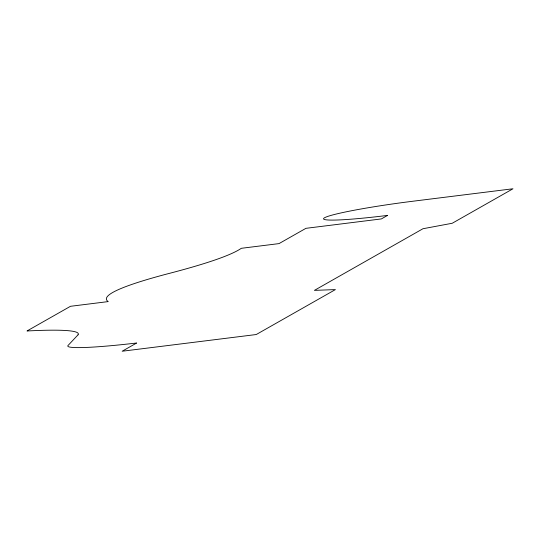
<?xml version="1.0" encoding="UTF-8"?>
<svg xmlns="http://www.w3.org/2000/svg" width="540" height="540" viewBox="0 0 540 540"><rect width="100%" height="100%" fill="white"/><g stroke="black" fill="none" stroke-linecap="round" stroke-linejoin="round"><path stroke-width="0.81" d="M78.037 334.834L67.952 345.58A94.257 6.575 -7.8 0 0 136.647 343.008L122.155 351.236L256.25 334.53L335.408 289.589L314.401 290.372L422.962 228.737L452.243 223.256L513 188.764L412.425 201.292A77.159 5.38 -7.8 0 0 324.574 217.742A77.159 5.38 -7.8 0 0 387.578 215.399L381.368 218.923L305.937 228.326L279.018 243.607L241.306 248.306A584.442 40.77 -7.8 0 1 166.32 274.165A486.331 33.925 -7.8 0 0 108.196 301.597L70.484 306.295L27 330.98A220.948 15.41 -7.8 0 1 78.037 334.834"/></g></svg>
